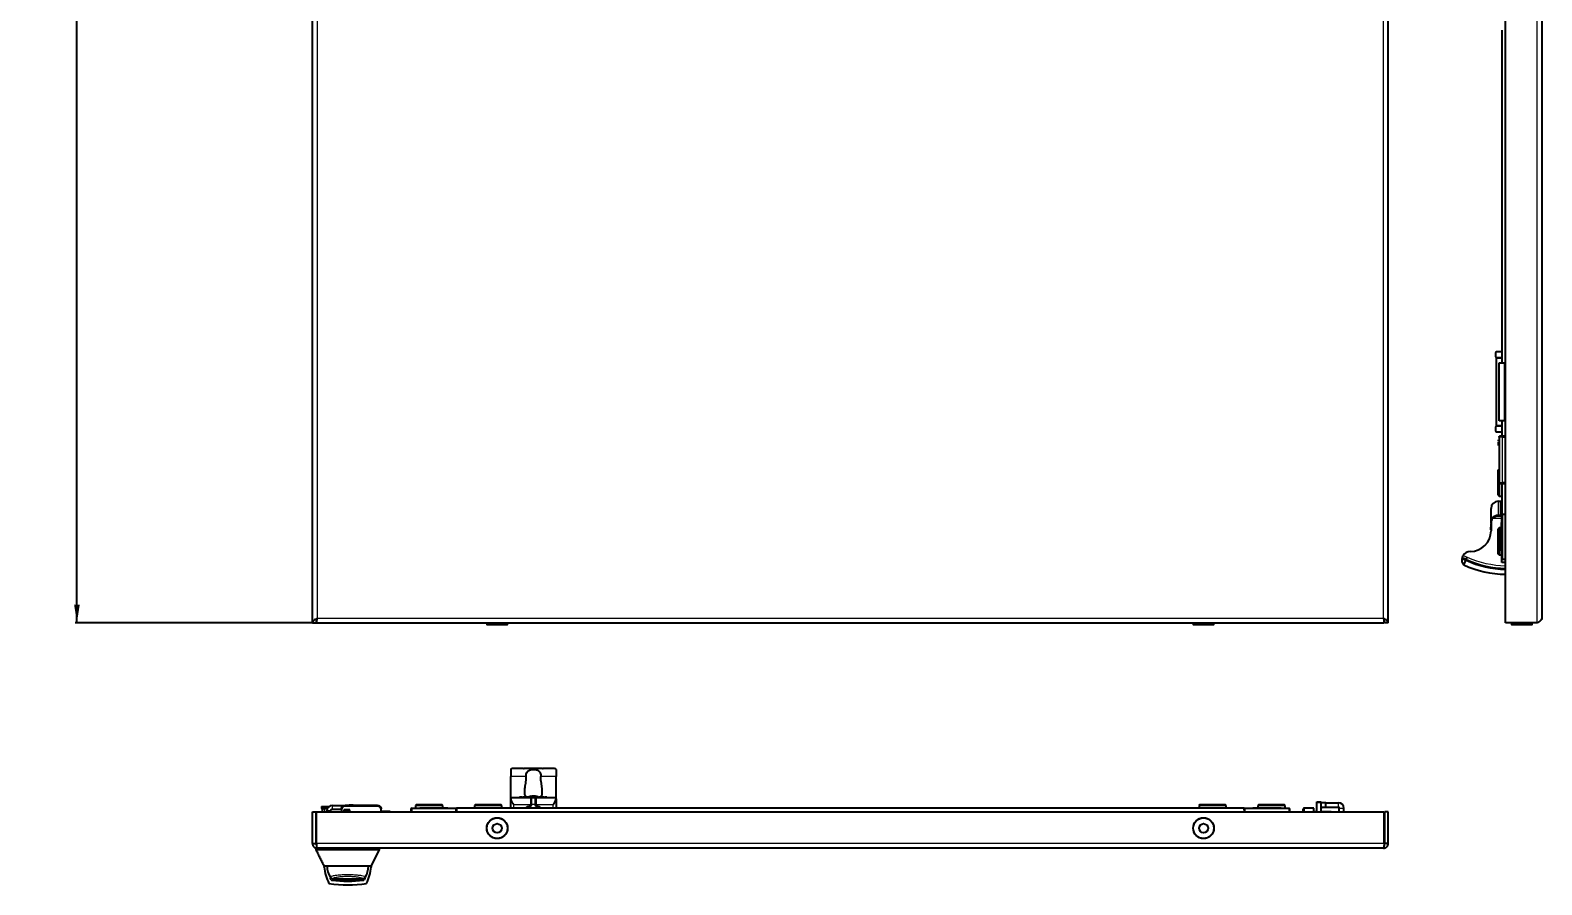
# Model space of a CAD drawing. Header units: millimetres. Extents: x -317 to 1498, y -422 to 1043.
# Drawn here: x -317 to 517, y -422 to 50 of the extents above; entities that cross this region are included whole.
import ezdxf

# ---------------------------------------------------------------- set-up
doc = ezdxf.new("R2010")
doc.units = ezdxf.units.MM
doc.layers.add('FORMAT', color=7, linetype='Continuous')
doc.styles.add('SLDTEXTSTYLE0', font='TXT', dxfattribs={"width": 0.75})
doc.dimstyles.new('SLDDIMSTYLE0', dxfattribs={"dimtxt": 20, "dimasz": 10, "dimexe": 0, "dimexo": 0.0625, "dimgap": 5, "dimtad": 2, "dimdec": 1, "dimrnd": 1e-09, "dimzin": 12, "dimdsep": 46, "dimtxsty": 'SLDTEXTSTYLE0', "dimsah": 1, "dimcen": 0.09, "dimadec": 0, "dimazin": 3, "dimtfac": 1, "dimtofl": 0, "dimtmove": 0, "dimatfit": 3, "dimfxl": 0, "dimfrac": 2, "dimtolj": 1, "dimtzin": 12, "dimarcsym": 0})

# ---------------------------------------------------------------- blocks, each defined once
blk = doc.blocks.new('_D_1')
at = {"layer": 'FORMAT'}
for p, q in [((-161.46, 877.78), (-292.46, 877.78)), ((-291.46, -277.22), (-291.46, 877.78)), ((-161.46, -277.22), (-292.46, -277.22))]:
    blk.add_line(p, q, dxfattribs=at)
for points in [[(-291.46, 877.78), (-293, 867.78), (-289.92, 867.78)], [(-291.46, -277.22), (-289.92, -267.22), (-293, -267.22)]]:
    blk.add_solid(points, dxfattribs=at)
at = {"layer": 'FORMAT', "insert": (-317.24, 284.07), "char_height": 20, "attachment_point": 1, "rotation": 90, "style": 'SLDTEXTSTYLE0'}
blk.add_mtext('1155', dxfattribs=at)

msp = doc.modelspace()

# ---------------------------------------------------------------- linework, layer by layer
at = {"color": 7, "linetype": 'Continuous', "lineweight": 25}
for p, q in [((-161.45, -277.22), (-161.45, 877.78)), ((432.55, -277.22), (432.55, 877.78)), ((497.27, -277.22), (497.27, 877.78)), ((517.27, 222.78), (517.27, -274.62)), ((495.27, 49.78), (495.27, -133.72)), ((491.72, -128.22), (491.72, -130.22)), ((495.27, -127.72), (492.22, -127.72)), ((492.22, -130.72), (495.27, -130.72)), ((492.22, -130.72), (492.22, -131.02)), ((492.22, -168.42), (492.22, -131.02)), ((492.22, -131.02), (495.22, -131.02)), ((494.72, -130.72), (494.72, -131.02)), ((495.22, -131.02), (495.27, -131.02)), ((493.77, -133.72), (496.77, -133.72)), ((493.77, -165.72), (493.77, -133.72)), ((497.27, -133.72), (496.77, -133.72)), ((496.77, -165.72), (493.77, -165.72)), ((495.27, -165.72), (495.27, -174.22)), ((496.77, -165.72), (497.27, -165.72)), ((491.72, -169.22), (491.72, -171.22)), ((495.22, -168.42), (492.22, -168.42)), ((492.22, -168.42), (492.22, -168.72)), ((495.27, -168.72), (492.22, -168.72)), ((492.22, -171.72), (495.27, -171.72)), ((493.67, -174.72), (493.67, -199.72)), ((494.72, -168.42), (494.72, -168.72)), ((495.27, -168.42), (495.22, -168.42)), ((497.27, -174.22), (495.67, -174.22)), ((493.67, -192.32), (493.27, -192.72)), ((493.27, -199.72), (493.27, -192.72)), ((493.27, -206.72), (493.27, -199.72)), ((493.77, -199.72), (493.77, -207.22)), ((495.27, -200.22), (495.27, -217.22)), ((495.67, -200.22), (497.27, -200.22)), ((493.27, -206.72), (493.77, -207.22)), ((493.77, -207.22), (495.27, -207.22)), ((489.27, -220.01), (489.27, -214.07)), ((489.27, -220.01), (489.27, -214.07)), ((493.27, -210.07), (493.27, -210.07)), ((493.27, -210.07), (493.3, -210.07)), ((493.3, -210.07), (494.26, -210.07)), ((494.26, -210.07), (495.27, -210.07)), ((489.16, -224.22), (489.17, -224.22)), ((489.17, -222.4), (489.27, -222.4)), ((489.17, -222.53), (489.27, -222.53)), ((489.17, -222.53), (489.17, -224.09)), ((489.17, -224.09), (489.27, -224.09)), ((489.17, -224.22), (489.27, -224.22)), ((489.17, -224.29), (489.27, -224.29)), ((489.17, -224.42), (489.27, -224.42)), ((489.17, -225.42), (489.17, -224.42)), ((489.27, -222.07), (489.27, -220.01)), ((489.27, -222.07), (489.27, -226.32)), ((493.27, -218.07), (495.27, -218.07)), ((493.77, -224.72), (493.27, -225.22)), ((493.27, -232.22), (493.27, -225.22)), ((495.07, -224.72), (493.77, -224.72)), ((493.77, -224.72), (493.77, -232.22)), ((495.07, -221.87), (495.27, -221.87)), ((495.07, -224.82), (495.07, -221.87)), ((495.07, -224.82), (495.27, -224.82)), ((495.07, -226.82), (495.07, -224.82)), ((495.27, -217.22), (495.57, -217.22)), ((495.27, -241.92), (495.27, -217.52)), ((495.57, -217.22), (496.22, -217.22)), ((496.22, -217.22), (497.27, -217.22)), ((489.17, -225.92), (489.17, -225.42)), ((489.17, -225.42), (489.27, -225.42)), ((489.17, -225.92), (489.27, -225.92)), ((493.27, -239.22), (493.27, -232.22)), ((493.77, -232.22), (493.77, -239.72)), ((495.05, -228.26), (495.27, -228.26)), ((495.07, -231.42), (495.05, -231.42)), ((495.07, -226.82), (495.27, -226.82)), ((495.07, -228.17), (495.07, -226.82)), ((495.07, -228.17), (495.27, -228.17)), ((495.07, -229.83), (495.07, -228.43)), ((495.07, -229.83), (495.27, -229.83)), ((495.07, -230.88), (495.07, -229.83)), ((495.07, -230.88), (495.27, -230.88)), ((495.07, -232.75), (495.07, -230.88)), ((495.07, -232.75), (495.27, -232.75)), ((495.07, -233.55), (495.07, -232.75)), ((495.07, -233.55), (495.27, -233.55)), ((475.54, -242.25), (473.38, -241.36)), ((493.27, -239.22), (493.77, -239.72)), ((493.77, -239.72), (495.27, -239.72)), ((495.07, -237.36), (495.27, -237.36)), ((495.27, -243.87), (495.27, -241.92)), ((497.27, -243.87), (495.27, -243.87)), ((497.27, -242.22), (495.57, -242.22)), ((-159.15, -277.22), (-159.15, -275.22)), ((430.25, -275.22), (430.25, -277.22)), ((-161.45, -277.22), (-159.45, -277.22)), ((-159.15, -277.22), (430.25, -277.22)), ((-65.2, -277.22), (-65.2, -277.97)), ((-56.45, -278.22), (-64.95, -278.22)), ((-53.95, -278.22), (-56.45, -278.22)), ((-53.7, -277.97), (-53.7, -277.22)), ((324.8, -277.22), (324.8, -277.97)), ((336.05, -278.22), (325.05, -278.22)), ((336.3, -277.97), (336.3, -277.22)), ((432.55, -277.22), (430.55, -277.22)), ((514.67, -277.22), (497.27, -277.22)), ((500.52, -277.22), (500.52, -277.97)), ((511.77, -278.22), (500.77, -278.22)), ((512.02, -277.97), (512.02, -277.22)), ((-51.95, -358.12), (-51.95, -361.96)), ((-44.94, -357.56), (-50.45, -357.56)), ((-44.05, -357.51), (-44.57, -357.52)), ((-34.86, -357.46), (-44.05, -357.46)), ((-34.34, -357.52), (-34.86, -357.51)), ((-28.45, -357.56), (-33.97, -357.56)), ((-26.95, -358.12), (-26.95, -361.96)), ((-51.95, -373.46), (-51.95, -361.96)), ((-26.95, -373.46), (-26.95, -361.96)), ((-51.95, -374.34), (-51.95, -373.46)), ((-51.95, -373.46), (-38.45, -373.46)), ((-51.95, -379.46), (-51.95, -374.34)), ((-47.08, -373.36), (-47.08, -373.46)), ((-46.93, -373.36), (-46.93, -373.46)), ((-46.81, -373.36), (-46.81, -373.46)), ((-46.01, -373.36), (-46.81, -373.36)), ((-46.01, -373.36), (-46.01, -373.46)), ((-45.85, -373.36), (-45.85, -373.46)), ((-45.74, -373.36), (-45.74, -373.46)), ((-45.4, -373.36), (-45.4, -373.46)), ((-45.21, -373.36), (-45.21, -373.46)), ((-44.68, -373.36), (-44.68, -373.46)), ((-44.3, -369.24), (-44.3, -371.83)), ((-44.2, -373.36), (-44.2, -373.46)), ((-44.03, -373.36), (-44.03, -373.46)), ((-43.58, -373.36), (-43.58, -373.46)), ((-43.43, -373.36), (-43.43, -373.46)), ((-43.31, -373.36), (-43.31, -373.46)), ((-43, -373.36), (-43, -373.46)), ((-41.72, -373.36), (-42.84, -373.36)), ((-41.72, -373.36), (-41.72, -373.46)), ((-41.59, -373.36), (-41.59, -373.46)), ((-41.4, -373.36), (-41.4, -373.46)), ((-41.39, -373.36), (-41.39, -373.46)), ((-40.79, -373.36), (-41.39, -373.36)), ((-40.79, -373.36), (-40.79, -373.46)), ((-40.53, -373.14), (-40.55, -372.9)), ((-40.48, -373.14), (-40.51, -372.83)), ((-40.5, -372.99), (-40.49, -372.9)), ((-39.9, -373.36), (-40.47, -373.36)), ((-40.45, -373.46), (-38.45, -373.46)), ((-40.45, -377.46), (-40.45, -373.46)), ((-39.9, -373.36), (-39.9, -373.46)), ((-39.89, -373.36), (-39.89, -373.46)), ((-39.88, -373.36), (-39.7, -373.36)), ((-39.7, -373.36), (-39.7, -373.46)), ((-39.7, -373.36), (-39.7, -373.36)), ((-39.69, -373.36), (-39.69, -373.46)), ((-39.68, -372.87), (-39.68, -372.83)), ((-39.53, -373.36), (-39.53, -373.46)), ((-38.74, -373.36), (-39.53, -373.36)), ((-38.74, -373.36), (-38.74, -373.46)), ((-38.59, -373.36), (-38.59, -373.46)), ((-38.47, -373.36), (-38.47, -373.46)), ((-38.47, -373.39), (-38.18, -373.39)), ((-38.45, -373.46), (-38.45, -377.46)), ((-38.4, -372.91), (-38.4, -372.83)), ((-38.04, -373.02), (-38.03, -372.9)), ((-38.04, -373.36), (-38.04, -373.46)), ((-37.95, -373.46), (-26.95, -373.46)), ((-37.92, -373.36), (-37.92, -373.46)), ((-37.55, -373.36), (-37.55, -373.46)), ((-37.3, -373.36), (-37.3, -373.46)), ((-37.18, -373.36), (-37.18, -373.46)), ((-37.03, -373.36), (-37.03, -373.46)), ((-36.91, -373.36), (-36.91, -373.46)), ((-36.48, -373.36), (-36.48, -373.46)), ((-36.45, -373.36), (-36.48, -373.36)), ((-36.45, -373.36), (-36.45, -373.46)), ((-36.42, -373.36), (-36.42, -373.46)), ((-36.25, -373.36), (-36.25, -373.46)), ((-35.9, -373.36), (-35.9, -373.46)), ((-35.41, -373.36), (-35.41, -373.46)), ((-35.21, -373.36), (-35.21, -373.46)), ((-34.87, -373.36), (-34.87, -373.46)), ((-34.72, -373.36), (-34.72, -373.46)), ((-33.65, -373.36), (-34.72, -373.36)), ((-34.6, -371.83), (-34.6, -369.24)), ((-33.65, -373.36), (-33.65, -373.46)), ((-33.34, -373.36), (-33.34, -373.46)), ((-33.18, -373.36), (-33.18, -373.46)), ((-32.8, -373.36), (-32.8, -373.46)), ((-32.05, -373.36), (-32.8, -373.36)), ((-32.05, -373.36), (-32.05, -373.46)), ((-26.95, -374.34), (-26.95, -373.46)), ((-26.95, -374.34), (-26.95, -379.46)), ((-161.45, -398.86), (-161.45, -381.46)), ((-161.45, -381.46), (-159.45, -381.46)), ((-159.45, -398.86), (-159.45, -381.46)), ((-159.15, -381.46), (430.25, -381.46)), ((-159.15, -398.86), (-159.15, -381.46)), ((-156.45, -378.56), (-154.45, -378.56)), ((-156.45, -378.56), (-156.45, -379.46)), ((-154.45, -379.86), (-156.05, -379.86)), ((-155.86, -381.46), (-155.95, -379.86)), ((-154.45, -378.56), (-152.25, -378.56)), ((-153.25, -379.86), (-154.45, -379.86)), ((-153.45, -381.46), (-153.45, -380.96)), ((-151.45, -381.46), (-151.45, -380.96)), ((-150.45, -377.96), (-143.96, -377.96)), ((-150.45, -379.96), (-145.45, -379.96)), ((-145.45, -379.86), (-145.45, -381.36)), ((-144.05, -380.41), (-144.05, -381.36)), ((-140.85, -380.41), (-144.05, -380.41)), ((-144.05, -381.16), (-140.85, -381.16)), ((-125.45, -377.86), (-143.45, -377.86)), ((-140.85, -381.36), (-140.85, -380.41)), ((-123.45, -381.46), (-123.45, -379.86)), ((-119.05, -381.26), (-123.45, -381.26)), ((-106.95, -381.46), (-106.95, -379.76)), ((-106.65, -379.46), (-82.25, -379.46)), ((-103.95, -377.46), (-104.45, -377.96)), ((-104.45, -377.96), (-104.45, -379.46)), ((-89.45, -377.96), (-104.45, -377.96)), ((-103.95, -377.46), (-89.95, -377.46)), ((-102.1, -379.26), (-102.1, -379.46)), ((-98.29, -379.26), (-98.29, -379.46)), ((-98.29, -379.26), (-97.49, -379.26)), ((-97.49, -379.26), (-97.49, -379.46)), ((-97.49, -379.26), (-95.61, -379.26)), ((-96.15, -379.26), (-96.15, -379.23)), ((-95.61, -379.26), (-95.61, -379.46)), ((-95.61, -379.26), (-94.56, -379.26)), ((-94.56, -379.26), (-94.56, -379.46)), ((-94.56, -379.26), (-93.16, -379.26)), ((-93, -379.23), (-93, -379.46)), ((-92.91, -379.26), (-92.91, -379.46)), ((-92.91, -379.26), (-91.55, -379.26)), ((-91.55, -379.26), (-91.55, -379.46)), ((-91.55, -379.26), (-89.56, -379.26)), ((-89.45, -377.96), (-89.95, -377.46)), ((-89.56, -379.26), (-89.56, -379.46)), ((-89.56, -379.26), (-86.6, -379.26)), ((-89.45, -379.26), (-89.45, -377.96)), ((-86.6, -379.26), (-86.6, -379.46)), ((353.05, -379.46), (-81.95, -379.46)), ((-81.95, -379.46), (-81.95, -379.76)), ((-81.95, -379.76), (-81.95, -380.41)), ((-81.95, -380.41), (-81.95, -381.46)), ((-71.45, -377.46), (-71.95, -377.96)), ((-71.95, -377.96), (-71.95, -379.46)), ((-56.95, -377.96), (-71.95, -377.96)), ((-71.45, -377.46), (-57.45, -377.46)), ((-56.95, -377.96), (-57.45, -377.46)), ((-56.95, -379.46), (-56.95, -377.96)), ((-40.45, -377.46), (-40.45, -377.49)), ((-38.45, -377.49), (-38.45, -377.46)), ((328.55, -377.46), (328.05, -377.96)), ((328.05, -377.96), (328.05, -379.46)), ((343.05, -377.96), (328.05, -377.96)), ((328.55, -377.46), (342.55, -377.46)), ((343.05, -377.96), (342.55, -377.46)), ((343.05, -379.46), (343.05, -377.96)), ((353.05, -379.46), (353.05, -379.76)), ((353.05, -380.41), (353.05, -379.76)), ((353.05, -380.41), (353.05, -381.46)), ((353.35, -379.46), (377.75, -379.46)), ((357.69, -379.26), (357.69, -379.46)), ((357.69, -379.26), (358.05, -379.26)), ((358.05, -379.26), (358.05, -379.46)), ((358.05, -379.26), (358.29, -379.26)), ((358.29, -379.26), (358.29, -379.46)), ((358.29, -379.26), (358.4, -379.26)), ((358.4, -379.26), (358.4, -379.46)), ((359.43, -379.26), (359.43, -379.46)), ((359.43, -379.26), (360.11, -379.26)), ((360.11, -379.26), (360.11, -379.46)), ((360.11, -379.26), (360.44, -379.26)), ((360.44, -379.26), (360.44, -379.46)), ((361.05, -377.46), (360.55, -377.96)), ((360.55, -377.96), (360.55, -379.26)), ((375.55, -377.96), (360.55, -377.96)), ((361.05, -377.46), (375.05, -377.46)), ((363.76, -379.46), (363.76, -379.23)), ((363.89, -379.26), (364.67, -379.26)), ((364.67, -379.26), (364.67, -379.46)), ((364.67, -379.26), (365.47, -379.26)), ((365.47, -379.26), (365.47, -379.46)), ((365.47, -379.26), (365.96, -379.26)), ((365.96, -379.26), (365.96, -379.46)), ((365.96, -379.26), (367.35, -379.26)), ((366.98, -379.23), (366.98, -379.26)), ((367.35, -379.26), (367.35, -379.46)), ((367.35, -379.26), (368.39, -379.26)), ((368.39, -379.26), (368.39, -379.46)), ((369.44, -379.26), (369.44, -379.46)), ((369.44, -379.26), (371.41, -379.26)), ((371.41, -379.26), (371.41, -379.46)), ((371.41, -379.26), (373.4, -379.26)), ((373.4, -379.26), (373.4, -379.46)), ((375.55, -377.96), (375.05, -377.46)), ((375.55, -379.46), (375.55, -377.96)), ((378.05, -379.76), (378.05, -381.46)), ((385.5, -381.46), (385.5, -380.01)), ((391.5, -379.41), (386.1, -379.41)), ((391.5, -381.46), (391.5, -379.41)), ((393, -381.41), (391.75, -381.41)), ((393, -375.91), (395.5, -375.91)), ((393, -376.41), (393, -375.91)), ((393, -381.46), (393, -376.41)), ((395.5, -375.91), (395.5, -376.41)), ((395.5, -381.46), (395.5, -376.41)), ((396, -376.41), (395.5, -376.45)), ((400.94, -381.41), (395.5, -381.41)), ((398, -376.41), (396, -376.41)), ((396, -378.91), (398, -378.91)), ((398, -376.41), (405, -376.41)), ((398, -378.91), (398, -376.41)), ((398, -378.91), (405, -378.91)), ((400.99, -381.46), (400.94, -381.41)), ((400.94, -381.46), (400.94, -381.41)), ((405.5, -381.46), (405.5, -379.41)), ((408, -381.46), (408, -379.41)), ((430.25, -398.86), (430.25, -381.46)), ((432.55, -381.46), (430.55, -381.46)), ((430.55, -398.86), (430.55, -381.46)), ((432.55, -398.86), (432.55, -381.46)), ((-161.45, -398.86), (-159.45, -398.86)), ((432.55, -398.86), (430.55, -398.86)), ((-159.45, -402.46), (-159.45, -401.46)), ((-158.85, -401.46), (-159.45, -401.46)), ((429.95, -401.46), (-158.85, -401.46)), ((-129.95, -402.46), (-153.95, -402.46)), ((-128.95, -411.46), (-124.43, -402.4)), ((-124.45, -402.46), (-124.45, -401.46)), ((-152.55, -411.46), (-154.95, -411.46)), ((-154.92, -411.46), (-154.92, -411.67)), ((-131.36, -411.46), (-152.55, -411.46)), ((-128.95, -411.46), (-131.36, -411.46)), ((-128.99, -411.67), (-128.99, -411.46)), ((-147.79, -418.44), (-136.19, -418.44)), ((-147.79, -418.44), (-147.64, -418.44))]:
    msp.add_line(p, q, dxfattribs=at)
at = {"color": 8, "linetype": 'Continuous', "lineweight": 18}
for p, q in [((514.67, -277.22), (514.67, 877.78)), ((429.95, -274.62), (429.95, 875.18)), ((-158.85, 222.8), (-158.85, -274.62)), ((495.22, -131.02), (495.22, -130.72)), ((495.22, -133.72), (495.22, -131.02)), ((496.77, -165.72), (496.77, -133.72)), ((495.22, -168.42), (495.22, -165.72)), ((495.22, -168.72), (495.22, -168.42)), ((495.67, -174.72), (497.27, -174.72)), ((495.67, -199.72), (495.67, -174.72)), ((497.27, -199.72), (495.67, -199.72)), ((489.27, -214.07), (489.27, -214.07)), ((493.3, -217.57), (493.3, -210.07)), ((494.26, -210.07), (494.26, -217.57)), ((495.27, -219.57), (490.15, -219.57)), ((493.27, -218.07), (493.27, -217.57)), ((493.27, -217.57), (493.3, -217.57)), ((493.3, -218.07), (493.3, -217.57)), ((493.3, -217.57), (494.26, -217.57)), ((494.26, -217.57), (495.27, -217.57)), ((495.27, -217.52), (495.57, -217.52)), ((495.57, -217.22), (495.57, -217.52)), ((495.57, -217.52), (495.57, -241.92)), ((497.27, -217.52), (495.57, -217.52)), ((473.94, -239.96), (476.14, -240.87)), ((495.07, -236.12), (495.27, -236.12)), ((495.27, -241.92), (495.57, -241.92)), ((495.57, -241.92), (497.27, -241.92)), ((495.57, -241.92), (495.57, -242.22)), ((-158.85, -274.62), (429.95, -274.62)), ((-65.2, -277.97), (-56.31, -277.97)), ((-56.31, -277.97), (-53.7, -277.97)), ((324.8, -277.97), (336.3, -277.97)), ((500.52, -277.97), (512.02, -277.97)), ((-43.55, -361.96), (-51.95, -361.96)), ((-26.95, -361.96), (-35.36, -361.96)), ((-42.84, -373.36), (-42.84, -373.46)), ((-40.95, -377.46), (-40.95, -373.46)), ((-37.95, -373.46), (-37.95, -377.46)), ((-156.45, -379.46), (-154.45, -379.46)), ((-154.95, -379.86), (-154.86, -381.46)), ((-154.45, -378.56), (-154.45, -379.46)), ((-154.45, -379.46), (-153.05, -379.46)), ((-154.45, -379.86), (-154.45, -379.46)), ((-151.45, -380.96), (-153.45, -380.96)), ((-150.45, -379.96), (-150.45, -377.96)), ((-144.95, -381.46), (-144.95, -379.86)), ((-143.45, -378.36), (-125.45, -378.36)), ((-123.95, -379.86), (-123.95, -381.46)), ((-119.05, -381.46), (-119.05, -381.26)), ((-106.65, -379.76), (-106.95, -379.76)), ((-106.65, -379.46), (-106.65, -379.76)), ((-106.65, -379.76), (-106.65, -381.46)), ((-82.25, -379.76), (-106.65, -379.76)), ((-100.86, -379.26), (-100.86, -379.46)), ((-82.25, -379.46), (-82.25, -379.76)), ((-82.25, -381.46), (-82.25, -379.76)), ((-81.95, -379.76), (-82.25, -379.76)), ((-50.45, -377.46), (-40.95, -377.46)), ((-50.45, -377.46), (-50.45, -379.46)), ((-41.32, -377.97), (-41.18, -378.45)), ((-40.95, -377.46), (-40.45, -377.46)), ((-40.95, -377.49), (-40.95, -377.46)), ((-40.95, -377.49), (-40.45, -377.49)), ((-38.45, -377.46), (-40.45, -377.46)), ((-38.45, -377.46), (-37.95, -377.46)), ((-38.45, -377.49), (-37.95, -377.49)), ((-37.95, -377.46), (-37.95, -377.49)), ((-37.95, -377.46), (-28.45, -377.46)), ((-37.73, -378.45), (-37.59, -377.97)), ((-28.45, -379.46), (-28.45, -377.46)), ((353.35, -379.76), (353.05, -379.76)), ((353.35, -379.76), (353.35, -379.46)), ((377.75, -379.76), (353.35, -379.76)), ((353.35, -379.76), (353.35, -381.46)), ((362.18, -379.26), (362.18, -379.46)), ((377.75, -379.46), (377.75, -379.76)), ((377.75, -381.46), (377.75, -379.76)), ((378.05, -379.76), (377.75, -379.76)), ((386.1, -379.41), (386.1, -381.46)), ((391.75, -381.41), (391.75, -381.46)), ((395.5, -376.41), (393, -376.41)), ((405, -378.91), (405, -376.41)), ((405.5, -379.41), (408, -379.41)), ((430.25, -398.86), (-159.15, -398.86)), ((-153.95, -402.46), (-153.95, -401.46)), ((-129.95, -402.46), (-129.95, -401.46))]:
    msp.add_line(p, q, dxfattribs=at)
at = {"color": 7, "linetype": 'Continuous', "lineweight": 25, "flags": 128}
for points in [[(430.55, -387.96), (430.41, -387.71), (430.25, -387.44)], [(430.25, -396.48), (430.41, -396.21), (430.55, -395.96)], [(-151.07, -418.89), (-151.43, -418), (-151.53, -417.72)], [(-132.26, -417.4), (-132.48, -418), (-132.84, -418.89)]]:
    msp.add_lwpolyline(points, dxfattribs=at)
at = {"color": 8, "linetype": 'Continuous', "lineweight": 18, "flags": 128}
for points in [[(430.25, -388.03), (430.54, -388.62), (430.55, -388.64)], [(430.55, -395.27), (430.54, -395.29), (430.25, -395.88)]]:
    msp.add_lwpolyline(points, dxfattribs=at)
at = {"color": 7, "linetype": 'Continuous', "lineweight": 25}
for centre, radius in [((-59.45, -390.46), 5.75), ((-59.45, -390.46), 2.5), ((330.55, -390.46), 5.75), ((330.55, -390.46), 2.5)]:
    msp.add_circle(centre, radius, dxfattribs=at)
at = {"color": 8, "linetype": 'Continuous', "lineweight": 18}
for centre in [(-59.45, -390.46), (330.55, -390.46)]:
    msp.add_circle(centre, 5.5, dxfattribs=at)
at = {"color": 7, "linetype": 'Continuous', "lineweight": 25}
for centre, radius, start, end in [((492.22, -128.22), 0.5, 90, 180), ((492.22, -130.22), 0.5, 180, 270), ((492.22, -169.22), 0.5, 90, 180), ((492.22, -171.22), 0.5, 180, 270), ((493.27, -214.07), 4, 90, 180), ((493.27, -214.07), 4, 90, 180), ((493.27, -222.07), 4, 141.31781, 180), ((495.57, -217.52), 0.3, 90, 180), ((477.77, -226.32), 11.5, 270, 0), ((477.77, -242.32), 4.5, 90, 148.43185), ((495.57, -241.92), 0.3, 180, 270), ((498.27, -192.17), 58.2, 245.70354, 269.01549), ((498.27, -192.17), 55, 245.58594, 268.9582), ((-64.95, -277.97), 0.25, 180, 270), ((-53.95, -277.97), 0.25, 270, 0), ((325.05, -277.97), 0.25, 180, 270), ((336.05, -277.97), 0.25, 270, 0), ((500.77, -277.97), 0.25, 180, 270), ((511.77, -277.97), 0.25, 270, 0), ((-39.45, -380.76), 8, 98.41771, 108.44436), ((-39.43, -377.1), 4.34, 104.99458, 114.66368), ((-40.77, -378.67), 5.54, 85.14071, 94.85929), ((-40.42, -372.93), 0.133, 135.20997, 169.83797), ((-39.4, -380.86), 8.03, 91.99978, 97.83609), ((-39.05, -374.51), 1.85, 119.67191, 132.73716), ((-38.98, -379.33), 6.5, 92.24647, 98.7173), ((-39.93, -379.28), 6.45, 85.77538, 87.76397), ((-39.51, -380.86), 8.03, 82.16391, 88.00022), ((-39.6, -377.17), 4.43, 65.15746, 74.45727), ((-38.52, -374.46), 1.64, 72.5824, 85.536), ((-39.45, -380.76), 8, 70.1778, 81.58229), ((-39.44, -379.79), 7.03, 70.80686, 78.43412), ((-37.44, -375.49), 2.36, 82.549, 97.451), ((-156.05, -379.46), 0.4, 180, 270), ((-150.45, -380.96), 3, 90, 180), ((-150.45, -380.96), 1, 90, 180), ((-119.05, -381.86), 0.6, 41.81031, 90), ((-106.65, -379.76), 0.3, 90, 180), ((-82.25, -379.76), 0.3, 0, 90), ((-39.45, -384.46), 6.25, 106.01339, 126.8699), ((-41.45, -377.49), 1, 286.01339, 0), ((-37.45, -377.49), 1, 180, 253.98661), ((-39.45, -384.46), 6.25, 53.1301, 73.98661), ((353.35, -379.76), 0.3, 90, 180), ((377.75, -379.76), 0.3, 0, 90), ((386.1, -380.01), 0.6, 90, 180), ((391.75, -381.16), 0.25, 180, 270), ((396, -379.41), 0.5, 90, 180), ((405, -379.41), 3, 0, 90), ((405, -379.41), 0.5, 360, 90), ((423.05, -391.96), 7.5, 343.7398, 16.2602), ((-162.89, -411.67), 7.98, 358.26695, 359.99994), ((-128.07, -409.1), 27, 185.96099, 206.16954), ((-141.95, -411.46), 11.4, 180, 210.87421), ((-141.95, -411.46), 11.4, 329.05608, 0), ((-155.84, -409.1), 27, 333.83046, 354.03918), ((-121.02, -411.67), 7.98, 180, 181.7325), ((-141.95, -339.67), 82, 262.75342, 277.24658), ((-150.61, -418.69), 0.5, 203.04365, 263.74905), ((-141.95, -339.67), 80, 263.74905, 276.25095), ((-133.3, -418.69), 0.5, 276.25095, 336.95635)]:
    msp.add_arc(centre, radius, start, end, dxfattribs=at)
at = {"color": 8, "linetype": 'Continuous', "lineweight": 18}
for centre, radius, start, end in [((493.27, -222.07), 4.5, 90, 152.71955), ((493.77, -217.58), 0.491, 271.15589, 1.11103), ((498.27, -192.17), 53.5, 245.55903, 268.92899), ((498.27, -192.17), 55.65, 245.60841, 268.97035), ((-39.45, -384.46), 6.75, 106.01339, 132.20545), ((-41.45, -377.49), 0.5, 286.01339, 0), ((-37.45, -377.49), 0.5, 180, 253.98661), ((-39.45, -384.46), 6.75, 47.79455, 73.98661)]:
    msp.add_arc(centre, radius, start, end, dxfattribs=at)
at = {"color": 7, "linetype": 'Continuous', "lineweight": 25}
for points in [[(493.67, -174.72), (493.68, -174.65), (493.69, -174.52), (493.81, -174.36), (493.98, -174.24), (494.11, -174.23), (494.17, -174.22)], [(495.67, -174.22), (495.48, -174.22), (495.08, -174.22), (494.59, -174.22), (494.24, -174.22), (494.19, -174.22), (494.17, -174.22)], [(494.17, -200.22), (494.11, -200.21), (493.98, -200.2), (493.81, -200.08), (493.69, -199.91), (493.68, -199.78), (493.67, -199.72)], [(494.17, -200.22), (494.19, -200.22), (494.24, -200.22), (494.59, -200.22), (495.08, -200.22), (495.48, -200.22), (495.67, -200.22)], [(-145.45, -379.86), (-145.42, -379.6), (-145.36, -379.07), (-144.9, -378.41), (-144.24, -377.95), (-143.72, -377.89), (-143.45, -377.86)], [(-125.45, -377.86), (-125.19, -377.89), (-124.67, -377.95), (-124.01, -378.41), (-123.54, -379.07), (-123.48, -379.6), (-123.45, -379.86)]]:
    msp.add_open_spline(points, degree=3, dxfattribs=at)
at = {"color": 8, "linetype": 'Continuous', "lineweight": 18}
for points in [[(495.67, -174.72), (495.41, -174.72), (494.89, -174.72), (494.23, -174.72), (493.76, -174.72), (493.7, -174.72), (493.67, -174.72)], [(495.67, -174.22), (495.67, -174.23), (495.67, -174.24), (495.67, -174.36), (495.67, -174.52), (495.67, -174.65), (495.67, -174.72)], [(493.67, -199.72), (493.7, -199.72), (493.76, -199.72), (494.23, -199.72), (494.89, -199.72), (495.41, -199.72), (495.67, -199.72)], [(495.67, -199.72), (495.67, -199.78), (495.67, -199.91), (495.67, -200.08), (495.67, -200.2), (495.67, -200.21), (495.67, -200.22)], [(-144.95, -379.86), (-145.02, -379.86), (-145.15, -379.86), (-145.32, -379.86), (-145.43, -379.86), (-145.45, -379.86), (-145.45, -379.86)], [(-144.95, -379.86), (-144.93, -379.66), (-144.89, -379.27), (-144.54, -378.77), (-144.04, -378.43), (-143.65, -378.38), (-143.45, -378.36)], [(-143.45, -377.86), (-143.45, -377.87), (-143.45, -377.88), (-143.45, -378), (-143.45, -378.16), (-143.45, -378.29), (-143.45, -378.36)], [(-125.45, -378.36), (-125.45, -378.29), (-125.45, -378.16), (-125.45, -378), (-125.45, -377.88), (-125.45, -377.87), (-125.45, -377.86)], [(-125.45, -378.36), (-125.26, -378.38), (-124.86, -378.43), (-124.37, -378.77), (-124.02, -379.27), (-123.98, -379.66), (-123.95, -379.86)], [(-123.95, -379.86), (-123.89, -379.86), (-123.76, -379.86), (-123.59, -379.86), (-123.48, -379.86), (-123.46, -379.86), (-123.45, -379.86)]]:
    msp.add_open_spline(points, degree=3, dxfattribs=at)
at = {"color": 7, "linetype": 'Continuous', "lineweight": 25}
for points, knots in [([(493.37, -176.71), (493.37, -176.66), (493.37, -176.58), (493.37, -176.49), (493.37, -176.4), (493.37, -176.27), (493.37, -176.24), (493.37, -176.22)], [0, 0, 0, 0, 0.124693, 0.187182, 0.249773, 0.500039, 1, 1, 1, 1]), ([(493.37, -176.92), (493.37, -176.92), (493.37, -176.92), (493.37, -176.91), (493.37, -176.9), (493.37, -176.87), (493.37, -176.83), (493.37, -176.79), (493.37, -176.75), (493.37, -176.73), (493.37, -176.71)], [0, 0, 0, 0, 0.128825, 0.180169, 0.243397, 0.36986, 0.499864, 0.749649, 0.843476, 1, 1, 1, 1]), ([(493.37, -178.43), (493.37, -178.35), (493.37, -178.2), (493.37, -177.98), (493.37, -177.8), (493.37, -177.63), (493.37, -177.53), (493.37, -177.52), (493.37, -177.51)], [0, 0, 0, 0, 0.125049, 0.249886, 0.370856, 0.49982, 0.749609, 1, 1, 1, 1]), ([(493.37, -179.28), (493.37, -179.27), (493.37, -179.26), (493.37, -179.17), (493.37, -179.08), (493.37, -178.95), (493.37, -178.74), (493.37, -178.55), (493.37, -178.43)], [0, 0, 0, 0, 0.25007, 0.379181, 0.500499, 0.62417, 0.750842, 1, 1, 1, 1]), ([(493.37, -195.16), (493.37, -195.17), (493.37, -195.18), (493.37, -195.26), (493.37, -195.36), (493.37, -195.49), (493.37, -195.7), (493.37, -195.88), (493.37, -196)], [0, 0, 0, 0, 0.25007, 0.379559, 0.500499, 0.624556, 0.750843, 1, 1, 1, 1]), ([(493.37, -196), (493.37, -196.04), (493.37, -196.12), (493.37, -196.27), (493.37, -196.46), (493.37, -196.64), (493.37, -196.8), (493.37, -196.91), (493.37, -196.92), (493.37, -196.92)], [0, 0, 0, 0, 0.062637, 0.125278, 0.250072, 0.374841, 0.499994, 0.749696, 1, 1, 1, 1]), ([(493.37, -197.51), (493.37, -197.51), (493.37, -197.52), (493.37, -197.53), (493.37, -197.54), (493.37, -197.56), (493.37, -197.62), (493.37, -197.68), (493.37, -197.72)], [0, 0, 0, 0, 0.13107, 0.182437, 0.243796, 0.371388, 0.500442, 1, 1, 1, 1]), ([(493.37, -197.72), (493.37, -197.75), (493.37, -197.8), (493.37, -197.88), (493.37, -197.95), (493.37, -198.04), (493.37, -198.17), (493.37, -198.2), (493.37, -198.22)], [0, 0, 0, 0, 0.062686, 0.125173, 0.187628, 0.250185, 0.500314, 1, 1, 1, 1]), ([(489.17, -222.4), (489.17, -222.4), (489.17, -222.4), (489.17, -222.43), (489.17, -222.48), (489.17, -222.51), (489.17, -222.53)], [0, 0, 0, 0, 0.280836, 0.55925, 0.779182, 1, 1, 1, 1]), ([(489.17, -224.09), (489.17, -224.1), (489.17, -224.14), (489.17, -224.19), (489.17, -224.22), (489.17, -224.22), (489.17, -224.22)], [0, 0, 0, 0, 0.280953, 0.559391, 0.779073, 1, 1, 1, 1]), ([(489.17, -224.15), (489.17, -224.18), (489.17, -224.22), (489.17, -224.28), (489.17, -224.29), (489.17, -224.29)], [0, 0, 0, 0, 0.280801, 0.559621, 1, 1, 1, 1]), ([(489.27, -222), (489.27, -222), (489.27, -222), (489.27, -221.99), (489.27, -221.97), (489.27, -221.89), (489.27, -221.56), (489.27, -220.93), (489.27, -220.33), (489.27, -220.01)], [0, 0, 0, 0, 0.00167, 0.003889, 0.009531, 0.034361, 0.132751, 0.526214, 1, 1, 1, 1]), ([(490.15, -219.57), (490.32, -219.38), (490.75, -218.91), (491.69, -218.33), (492.58, -218.09), (493.16, -218.07), (493.27, -218.07), (493.27, -218.07)], [0, 0, 0, 0, 0.19414, 0.485275, 0.898779, 0.996769, 1, 1, 1, 1]), ([(474.32, -245.2), (474.29, -245.18), (474.21, -245.08), (473.75, -244.44), (473.23, -243.25), (473.3, -242.08), (473.33, -241.59)], [0, 0, 0, 0, 0.101651, 0.345128, 0.729048, 1, 1, 1, 1]), ([(473.38, -241.36), (473.37, -241.41), (473.35, -241.48), (473.33, -241.57), (473.33, -241.59)], [0, 0, 0, 0, 0.789403, 1, 1, 1, 1]), ([(475.29, -242.85), (475.29, -242.85), (475.29, -242.84), (475.29, -242.83), (475.27, -242.8), (475.16, -242.7), (474.66, -242.38), (474.02, -242), (473.48, -241.68), (473.33, -241.59)], [0, 0, 0, 0, 0.003748, 0.008698, 0.018275, 0.054741, 0.199177, 0.774578, 1, 1, 1, 1]), ([(473.38, -241.36), (473.38, -241.34), (473.39, -241.31), (473.45, -241.06), (473.57, -240.7), (473.74, -240.31), (473.88, -240.06), (473.94, -239.96)], [0, 0, 0, 0, 0.2129, 0.425707, 0.640613, 0.853382, 1, 1, 1, 1]), ([(475.54, -242.25), (475.55, -242.24), (475.56, -242.2), (475.66, -241.97), (475.81, -241.62), (475.98, -241.24), (476.09, -240.99), (476.13, -240.89), (476.14, -240.87)], [0, 0, 0, 0, 0.214635, 0.429269, 0.643917, 0.858595, 0.982146, 1, 1, 1, 1]), ([(495.07, -236.12), (495.07, -235.75), (495.07, -235.05), (495.07, -234.2), (495.07, -233.75), (495.07, -233.72)], [0, 0, 0, 0, 0.5224374, 0.9756494, 1, 1, 1, 1]), ([(495.07, -237.36), (495.07, -237.18), (495.07, -236.84), (495.07, -236.35), (495.07, -236.12)], [0, 0, 0, 0, 0.5368, 1, 1, 1, 1]), ([(474.32, -245.2), (474.33, -245.16), (474.37, -245.06), (474.61, -244.5), (474.94, -243.7), (475.2, -243.08), (475.29, -242.85)], [0, 0, 0, 0, 0.237351, 0.529954, 0.830331, 1, 1, 1, 1]), ([(-158.85, -274.62), (-159.2, -274.83), (-159.54, -275.05), (-160.16, -275.48), (-160.45, -275.7), (-160.93, -276.13), (-161.13, -276.35), (-161.39, -276.78), (-161.45, -277), (-161.45, -277.22)], [0, 0, 0, 0, 0.25, 0.25, 0.5, 0.5, 0.75, 0.75, 1, 1, 1, 1]), ([(-158.85, -274.62), (-159.01, -275.05), (-159.17, -275.48), (-159.39, -276.35), (-159.45, -276.78), (-159.45, -277.22)], [0, 0, 0, 0, 0.5, 0.5, 1, 1, 1, 1]), ([(-159.15, -275.22), (-159.1, -275.22), (-159.05, -275.15), (-158.95, -274.93), (-158.9, -274.78), (-158.85, -274.62)], [0, 0, 0, 0, 0.5, 0.5, 1, 1, 1, 1]), ([(-159.15, -277.22), (-159.13, -277.22), (-159.1, -277.15), (-159.05, -276.89), (-159.03, -276.7), (-158.98, -276.22), (-158.95, -275.93), (-158.9, -275.3), (-158.88, -274.96), (-158.85, -274.62)], [0, 0, 0, 0, 0.25, 0.25, 0.5, 0.5, 0.75, 0.75, 1, 1, 1, 1]), ([(429.95, -274.62), (429.97, -274.96), (430, -275.3), (430.05, -275.93), (430.07, -276.22), (430.12, -276.7), (430.15, -276.89), (430.2, -277.15), (430.22, -277.22), (430.25, -277.22)], [0, 0, 0, 0, 0.25, 0.25, 0.5, 0.5, 0.75, 0.75, 1, 1, 1, 1]), ([(430.55, -277.22), (430.55, -276.78), (430.48, -276.35), (430.26, -275.48), (430.1, -275.05), (429.95, -274.62)], [0, 0, 0, 0, 0.5, 0.5, 1, 1, 1, 1]), ([(432.55, -277.22), (432.55, -277), (432.48, -276.78), (432.22, -276.35), (432.02, -276.13), (431.54, -275.7), (431.25, -275.48), (430.63, -275.05), (430.29, -274.83), (429.95, -274.62)], [0, 0, 0, 0, 0.25, 0.25, 0.5, 0.5, 0.75, 0.75, 1, 1, 1, 1]), ([(429.95, -274.62), (430, -274.78), (430.05, -274.93), (430.15, -275.15), (430.2, -275.22), (430.25, -275.22)], [0, 0, 0, 0, 0.5, 0.5, 1, 1, 1, 1]), ([(517.27, -274.62), (517.27, -274.83), (517.2, -275.05), (516.94, -275.48), (516.75, -275.7), (516.27, -276.13), (515.98, -276.35), (515.35, -276.78), (515.01, -277), (514.67, -277.22)], [0, 0, 0, 0, 0.25, 0.25, 0.5, 0.5, 0.75, 0.75, 1, 1, 1, 1]), ([(-50.45, -357.56), (-50.62, -357.57), (-50.96, -357.57), (-51.4, -357.64), (-51.74, -357.75), (-51.93, -357.92), (-51.95, -358.07), (-51.95, -358.12)], [0, 0, 0, 0, 0.2129, 0.425707, 0.640613, 0.853382, 1, 1, 1, 1]), ([(-44.94, -357.56), (-44.83, -357.55), (-44.7, -357.54), (-44.59, -357.52), (-44.57, -357.52)], [0, 0, 0, 0, 0.789403, 1, 1, 1, 1]), ([(-43.55, -361.96), (-43.53, -361.55), (-43.49, -360.72), (-43.12, -359.62), (-42.47, -358.82), (-41.55, -358.33), (-40.4, -358.08), (-39.07, -358.04), (-37.72, -358.2), (-36.6, -358.68), (-35.87, -359.48), (-35.48, -360.51), (-35.37, -361.37), (-35.36, -361.86), (-35.36, -361.96)], [0, 0, 0, 0, 0.088505, 0.177138, 0.262858, 0.344694, 0.430485, 0.525193, 0.625645, 0.723911, 0.812494, 0.894483, 0.978997, 1, 1, 1, 1]), ([(-34.34, -357.52), (-34.32, -357.52), (-34.21, -357.54), (-34.08, -357.55), (-33.97, -357.56)], [0, 0, 0, 0, 0.161974, 1, 1, 1, 1]), ([(-26.95, -358.12), (-26.97, -358.04), (-27, -357.88), (-27.24, -357.72), (-27.6, -357.62), (-28.02, -357.57), (-28.32, -357.57), (-28.45, -357.56)], [0, 0, 0, 0, 0.205683, 0.411346, 0.618649, 0.832339, 1, 1, 1, 1]), ([(-43.55, -361.96), (-43.6, -362.96), (-43.71, -365.1), (-44.23, -367.54), (-44.29, -368.85), (-44.3, -369.24)], [0, 0, 0, 0, 0.378823, 0.812228, 1, 1, 1, 1]), ([(-34.6, -369.24), (-34.69, -368.33), (-34.86, -366.48), (-35.33, -363.88), (-35.35, -362.35), (-35.36, -361.96)], [0, 0, 0, 0, 0.417668, 0.852903, 1, 1, 1, 1]), ([(-51.95, -374.34), (-51.93, -374.51), (-51.87, -374.93), (-51.41, -375.88), (-50.88, -376.77), (-50.53, -377.34), (-50.46, -377.46), (-50.45, -377.46)], [0, 0, 0, 0, 0.19414, 0.485275, 0.898779, 0.996769, 1, 1, 1, 1]), ([(-46.93, -373.36), (-46.95, -373.36), (-47, -373.36), (-47.05, -373.36), (-47.07, -373.36), (-47.08, -373.36), (-47.08, -373.36)], [0, 0, 0, 0, 0.280836, 0.55925, 0.779182, 1, 1, 1, 1]), ([(-46.81, -373.36), (-46.81, -373.36), (-46.82, -373.36), (-46.84, -373.36), (-46.89, -373.36), (-46.92, -373.36), (-46.93, -373.36)], [0, 0, 0, 0, 0.280888, 0.559482, 0.77927, 1, 1, 1, 1]), ([(-45.85, -373.36), (-45.87, -373.36), (-45.9, -373.36), (-45.96, -373.36), (-45.99, -373.36), (-46.01, -373.36)], [0, 0, 0, 0, 0.280638, 0.560877, 1, 1, 1, 1]), ([(-45.74, -373.36), (-45.74, -373.36), (-45.74, -373.36), (-45.77, -373.36), (-45.81, -373.36), (-45.84, -373.36), (-45.85, -373.36)], [0, 0, 0, 0, 0.280941, 0.559114, 0.779089, 1, 1, 1, 1]), ([(-45.21, -373.36), (-45.27, -373.36), (-45.38, -373.36), (-45.39, -373.36), (-45.4, -373.36)], [0, 0, 0, 0, 0.559312, 1, 1, 1, 1]), ([(-44.68, -373.36), (-44.74, -373.36), (-44.86, -373.36), (-45.06, -373.36), (-45.15, -373.36), (-45.21, -373.36)], [0, 0, 0, 0, 0.280496, 0.560765, 1, 1, 1, 1]), ([(-44.2, -373.36), (-44.27, -373.36), (-44.39, -373.36), (-44.59, -373.36), (-44.68, -373.36)], [0, 0, 0, 0, 0.560137, 1, 1, 1, 1]), ([(-44.3, -371.83), (-44.26, -372.1), (-44.18, -372.65), (-43.39, -373.1), (-42.39, -373.31), (-41.62, -373.34), (-41.34, -373.36)], [0, 0, 0, 0, 0.289157, 0.579411, 0.847533, 1, 1, 1, 1]), ([(-44.03, -373.36), (-44.04, -373.36), (-44.05, -373.36), (-44.16, -373.36), (-44.2, -373.36)], [0, 0, 0, 0, 0.559914, 1, 1, 1, 1]), ([(-43.43, -373.36), (-43.45, -373.36), (-43.5, -373.36), (-43.55, -373.36), (-43.57, -373.36), (-43.58, -373.36), (-43.58, -373.36)], [0, 0, 0, 0, 0.2807653, 0.5591779, 0.7791749, 1, 1, 1, 1]), ([(-43.31, -373.36), (-43.31, -373.36), (-43.32, -373.36), (-43.34, -373.36), (-43.39, -373.36), (-43.42, -373.36), (-43.43, -373.36)], [0, 0, 0, 0, 0.280828, 0.559417, 0.779393, 1, 1, 1, 1]), ([(-42.84, -373.36), (-42.86, -373.36), (-42.91, -373.36), (-42.97, -373.36), (-43, -373.36), (-43, -373.36), (-43, -373.36)], [0, 0, 0, 0, 0.280951, 0.559967, 0.779431, 1, 1, 1, 1]), ([(-41.59, -373.36), (-41.59, -373.36), (-41.59, -373.36), (-41.63, -373.36), (-41.68, -373.36), (-41.71, -373.36), (-41.72, -373.36)], [0, 0, 0, 0, 0.280713, 0.558701, 0.779045, 1, 1, 1, 1]), ([(-41.39, -373.36), (-41.39, -373.36), (-41.39, -373.36), (-41.4, -373.36), (-41.4, -373.36)], [0, 0, 0, 0, 0.560081, 1, 1, 1, 1]), ([(-40.95, -373.46), (-40.95, -373.46), (-40.95, -373.46), (-40.95, -373.46), (-40.93, -373.46), (-40.9, -373.46), (-40.78, -373.46), (-40.55, -373.46), (-40.49, -373.46), (-40.45, -373.46)], [0, 0, 0, 0, 0.00167, 0.003889, 0.009531, 0.034361, 0.132751, 0.526214, 1, 1, 1, 1]), ([(-40.62, -373.36), (-40.64, -373.36), (-40.68, -373.36), (-40.75, -373.36), (-40.78, -373.36), (-40.79, -373.36)], [0, 0, 0, 0, 0.2812256, 0.5615217, 1, 1, 1, 1]), ([(-39.89, -373.36), (-39.89, -373.36), (-39.89, -373.36), (-39.89, -373.36), (-39.9, -373.36)], [0, 0, 0, 0, 0.559504, 1, 1, 1, 1]), ([(-39.53, -373.36), (-39.56, -373.36), (-39.6, -373.36), (-39.65, -373.36), (-39.68, -373.36), (-39.69, -373.36), (-39.69, -373.36)], [0, 0, 0, 0, 0.2808549, 0.5597179, 0.7795181, 1, 1, 1, 1]), ([(-38.59, -373.36), (-38.61, -373.36), (-38.66, -373.36), (-38.71, -373.36), (-38.73, -373.36), (-38.73, -373.36), (-38.74, -373.36)], [0, 0, 0, 0, 0.2808126, 0.5590988, 0.7791702, 1, 1, 1, 1]), ([(-38.47, -373.36), (-38.47, -373.36), (-38.47, -373.36), (-38.5, -373.36), (-38.55, -373.36), (-38.58, -373.36), (-38.59, -373.36)], [0, 0, 0, 0, 0.280912, 0.559405, 0.779108, 1, 1, 1, 1]), ([(-38.45, -373.46), (-38.42, -373.46), (-38.34, -373.46), (-38.08, -373.46), (-37.96, -373.46), (-37.95, -373.46)], [0, 0, 0, 0, 0.475461, 0.994056, 1, 1, 1, 1]), ([(-38.04, -373.36), (-38.06, -373.36), (-38.1, -373.36), (-38.16, -373.36), (-38.18, -373.36), (-38.18, -373.36), (-38.18, -373.36)], [0, 0, 0, 0, 0.280888, 0.559023, 0.779155, 1, 1, 1, 1]), ([(-37.92, -373.36), (-37.92, -373.36), (-37.92, -373.36), (-37.95, -373.36), (-38, -373.36), (-38.03, -373.36), (-38.04, -373.36)], [0, 0, 0, 0, 0.2809002, 0.5594983, 0.7791483, 1, 1, 1, 1]), ([(-37.55, -373.36), (-37.61, -373.36), (-37.71, -373.36), (-37.85, -373.36), (-37.91, -373.36), (-37.92, -373.36), (-37.92, -373.36)], [0, 0, 0, 0, 0.280935, 0.559487, 0.779245, 1, 1, 1, 1]), ([(-37.3, -373.36), (-37.34, -373.36), (-37.42, -373.36), (-37.51, -373.36), (-37.55, -373.36)], [0, 0, 0, 0, 0.559441, 1, 1, 1, 1]), ([(-37.46, -373.36), (-37.02, -373.33), (-36.11, -373.26), (-35.17, -372.95), (-34.67, -372.46), (-34.62, -372.02), (-34.6, -371.83)], [0, 0, 0, 0, 0.258101, 0.532051, 0.800559, 1, 1, 1, 1]), ([(-37.18, -373.36), (-37.18, -373.36), (-37.19, -373.36), (-37.26, -373.36), (-37.3, -373.36)], [0, 0, 0, 0, 0.560313, 1, 1, 1, 1]), ([(-37.03, -373.36), (-37.05, -373.36), (-37.1, -373.36), (-37.15, -373.36), (-37.17, -373.36), (-37.18, -373.36), (-37.18, -373.36)], [0, 0, 0, 0, 0.2809103, 0.559174, 0.7791663, 1, 1, 1, 1]), ([(-36.91, -373.36), (-36.91, -373.36), (-36.92, -373.36), (-36.94, -373.36), (-36.99, -373.36), (-37.02, -373.36), (-37.03, -373.36)], [0, 0, 0, 0, 0.280849, 0.55949, 0.779158, 1, 1, 1, 1]), ([(-36.42, -373.36), (-36.43, -373.36), (-36.44, -373.36), (-36.45, -373.36), (-36.45, -373.36)], [0, 0, 0, 0, 0.560691, 1, 1, 1, 1]), ([(-36.25, -373.36), (-36.28, -373.36), (-36.35, -373.36), (-36.4, -373.36), (-36.42, -373.36)], [0, 0, 0, 0, 0.559542, 1, 1, 1, 1]), ([(-35.9, -373.36), (-35.97, -373.36), (-36.09, -373.36), (-36.2, -373.36), (-36.25, -373.36)], [0, 0, 0, 0, 0.560514, 1, 1, 1, 1]), ([(-35.41, -373.36), (-35.48, -373.36), (-35.62, -373.36), (-35.81, -373.36), (-35.9, -373.36)], [0, 0, 0, 0, 0.559217, 1, 1, 1, 1]), ([(-35.21, -373.36), (-35.22, -373.36), (-35.23, -373.36), (-35.35, -373.36), (-35.41, -373.36)], [0, 0, 0, 0, 0.56034, 1, 1, 1, 1]), ([(-34.72, -373.36), (-34.74, -373.36), (-34.78, -373.36), (-34.84, -373.36), (-34.87, -373.36), (-34.87, -373.36), (-34.87, -373.36)], [0, 0, 0, 0, 0.280872, 0.559701, 0.779382, 1, 1, 1, 1]), ([(-33.18, -373.36), (-33.23, -373.36), (-33.33, -373.36), (-33.34, -373.36), (-33.34, -373.36)], [0, 0, 0, 0, 0.558947, 1, 1, 1, 1]), ([(-32.8, -373.36), (-32.88, -373.36), (-33.02, -373.36), (-33.13, -373.36), (-33.18, -373.36)], [0, 0, 0, 0, 0.559747, 1, 1, 1, 1]), ([(-28.45, -377.46), (-28.45, -377.46), (-28.38, -377.34), (-28.03, -376.77), (-27.5, -375.88), (-27.04, -374.93), (-26.98, -374.51), (-26.95, -374.34)], [0, 0, 0, 0, 0.003231, 0.101221, 0.514725, 0.80586, 1, 1, 1, 1]), ([(-141.07, -377.56), (-141.07, -377.56), (-141.07, -377.56), (-141.01, -377.56), (-140.87, -377.56), (-140.54, -377.56), (-140.22, -377.56), (-140.01, -377.56)], [0, 0, 0, 0, 0.124693, 0.187182, 0.249773, 0.500039, 1, 1, 1, 1]), ([(-140.01, -377.56), (-139.86, -377.56), (-139.64, -377.56), (-139.36, -377.56), (-139.17, -377.56), (-139.03, -377.56), (-138.91, -377.56), (-138.9, -377.56), (-138.9, -377.56)], [0, 0, 0, 0, 0.250089, 0.382495, 0.500259, 0.622163, 0.750133, 1, 1, 1, 1]), ([(-102.1, -379.26), (-101.92, -379.26), (-101.58, -379.26), (-101.09, -379.26), (-100.86, -379.26)], [0, 0, 0, 0, 0.5368, 1, 1, 1, 1]), ([(-100.86, -379.26), (-100.49, -379.26), (-99.79, -379.26), (-98.93, -379.26), (-98.48, -379.26), (-98.46, -379.26)], [0, 0, 0, 0, 0.522437, 0.975649, 1, 1, 1, 1]), ([(358.4, -379.26), (358.55, -379.26), (358.81, -379.26), (359.24, -379.26), (359.43, -379.26)], [0, 0, 0, 0, 0.547643, 1, 1, 1, 1]), ([(360.44, -379.26), (360.78, -379.26), (361.41, -379.26), (361.93, -379.26), (362.18, -379.26)], [0, 0, 0, 0, 0.5368, 1, 1, 1, 1]), ([(362.18, -379.26), (362.5, -379.26), (363.11, -379.26), (363.67, -379.26), (363.71, -379.26), (363.72, -379.26)], [0, 0, 0, 0, 0.415678, 0.776277, 1, 1, 1, 1]), ([(368.57, -379.26), (368.61, -379.26), (368.9, -379.26), (369.19, -379.26), (369.44, -379.26)], [0, 0, 0, 0, 0.139498, 1, 1, 1, 1]), ([(-161.45, -398.86), (-161.45, -399.03), (-161.44, -399.2), (-161.37, -399.53), (-161.32, -399.7), (-161.19, -400.01), (-161.11, -400.16), (-160.92, -400.45), (-160.81, -400.58), (-160.57, -400.82), (-160.44, -400.93), (-160.16, -401.12), (-160, -401.2), (-159.53, -401.39), (-159.2, -401.46), (-158.85, -401.46)], [0, 0, 0, 0, 0.125, 0.125, 0.25, 0.25, 0.375, 0.375, 0.5, 0.5, 0.625, 0.625, 0.75, 0.75, 1, 1, 1, 1]), ([(-159.45, -398.86), (-159.45, -399.02), (-159.39, -399.17), (-159.17, -399.39), (-159.01, -399.46), (-158.85, -399.46)], [0, 0, 0, 0, 0.5, 0.5, 1, 1, 1, 1]), ([(-158.85, -401.46), (-158.88, -401.46), (-158.9, -401.39), (-158.95, -401.13), (-158.98, -400.94), (-159.03, -400.46), (-159.05, -400.17), (-159.1, -399.54), (-159.13, -399.2), (-159.15, -398.86)], [0, 0, 0, 0, 0.25, 0.25, 0.5, 0.5, 0.75, 0.75, 1, 1, 1, 1]), ([(429.95, -399.46), (430.1, -399.46), (430.26, -399.39), (430.48, -399.17), (430.55, -399.02), (430.55, -398.86)], [0, 0, 0, 0, 0.5, 0.5, 1, 1, 1, 1]), ([(429.95, -401.46), (430.12, -401.46), (430.29, -401.44), (430.62, -401.38), (430.79, -401.33), (431.1, -401.19), (431.25, -401.11), (431.53, -400.93), (431.67, -400.82), (431.91, -400.57), (432.01, -400.44), (432.2, -400.16), (432.28, -400.01), (432.48, -399.54), (432.55, -399.2), (432.55, -398.86)], [0, 0, 0, 0, 0.125, 0.125, 0.25, 0.25, 0.375, 0.375, 0.5, 0.5, 0.625, 0.625, 0.75, 0.75, 1, 1, 1, 1]), ([(430.25, -398.86), (430.22, -399.2), (430.2, -399.54), (430.15, -400.17), (430.12, -400.46), (430.07, -400.94), (430.05, -401.13), (430, -401.39), (429.97, -401.46), (429.95, -401.46)], [0, 0, 0, 0, 0.25, 0.25, 0.5, 0.5, 0.75, 0.75, 1, 1, 1, 1]), ([(-159.48, -402.4), (-159.1, -403.17), (-158.29, -404.79), (-157.17, -407.03), (-156.03, -409.3), (-155.32, -410.72), (-154.95, -411.46)], [0, 0, 0, 0, 0.216327, 0.453955, 0.714745, 1, 1, 1, 1]), ([(-153.95, -402.46), (-154.57, -402.46), (-155.81, -402.46), (-157.46, -402.46), (-158.7, -402.46), (-159.36, -402.46), (-159.43, -402.46), (-159.45, -402.46)], [0, 0, 0, 0, 0.214694, 0.429388, 0.644082, 0.858775, 1, 1, 1, 1]), ([(-124.45, -402.46), (-124.52, -402.46), (-124.64, -402.46), (-125.59, -402.46), (-126.98, -402.46), (-128.53, -402.46), (-129.55, -402.46), (-129.95, -402.46)], [0, 0, 0, 0, 0.21469, 0.42938, 0.644073, 0.858767, 1, 1, 1, 1]), ([(-151.72, -417.34), (-151.6, -417.49), (-151.37, -417.8), (-150.92, -418.08), (-150.51, -418.25), (-150.13, -418.34), (-149.62, -418.41), (-148.86, -418.44), (-148.14, -418.45), (-147.68, -418.44), (-147.64, -418.44)], [0, 0, 0, 0, 0.086907, 0.170444, 0.253995, 0.352832, 0.493755, 0.750586, 0.975401, 1, 1, 1, 1]), ([(-149.7, -418.68), (-149.62, -418.65), (-149.45, -418.59), (-148.12, -418.61), (-146.17, -418.66), (-143.72, -418.71), (-141.07, -418.72), (-138.52, -418.68), (-136.36, -418.62), (-134.83, -418.59), (-134.11, -418.63), (-134.26, -418.76), (-135.27, -418.96), (-137.04, -419.18), (-139.37, -419.35), (-141.98, -419.41), (-144.58, -419.35), (-146.88, -419.18), (-148.63, -418.96), (-149.57, -418.78), (-149.67, -418.71), (-149.7, -418.68)], [0, 0, 0, 0, 0.053435, 0.106868, 0.160358, 0.213991, 0.267619, 0.321181, 0.374779, 0.42843, 0.481983, 0.5354, 0.588925, 0.642773, 0.696736, 0.750367, 0.803567, 0.856759, 0.910369, 0.964326, 1, 1, 1, 1]), ([(-137.36, -418.44), (-137.16, -418.44), (-136.5, -418.45), (-135.58, -418.45), (-134.6, -418.42), (-133.96, -418.37), (-133.42, -418.26), (-132.95, -418.07), (-132.48, -417.76), (-132.28, -417.44), (-132.2, -417.3)], [0, 0, 0, 0, 0.083733, 0.271555, 0.468927, 0.681743, 0.781788, 0.862953, 0.941144, 1, 1, 1, 1])]:
    msp.add_open_spline(points, degree=3, knots=knots, dxfattribs=at)
at = {"color": 8, "linetype": 'Continuous', "lineweight": 18}
for points, knots in [([(-151.64, -417.27), (-151.66, -417.21), (-151.7, -417.06), (-150.42, -416.71), (-148.15, -416.32), (-145.47, -416.06), (-142.61, -415.95), (-139.7, -415.99), (-136.69, -416.21), (-134.21, -416.56), (-132.64, -416.93), (-131.97, -417.19), (-132.2, -417.26), (-132.24, -417.27)], [0, 0, 0, 0, 0.080358, 0.189165, 0.296875, 0.401927, 0.469214, 0.569403, 0.669558, 0.770526, 0.874295, 0.980961, 1, 1, 1, 1]), ([(-136.19, -418.44), (-136, -418.44), (-135.08, -418.45), (-134.17, -418.4), (-133.7, -418.24), (-134.22, -417.97), (-135.57, -417.65), (-137.6, -417.35), (-140.09, -417.16), (-142.49, -417.13), (-144.86, -417.23), (-147.07, -417.44), (-148.96, -417.77), (-150.02, -418.09), (-150.12, -418.32), (-149.4, -418.43), (-148.29, -418.44), (-147.79, -418.44)], [0, 0, 0, 0, 0.019237, 0.094456, 0.169947, 0.244138, 0.315947, 0.385269, 0.453516, 0.521522, 0.567246, 0.638978, 0.71315, 0.788639, 0.863863, 0.937348, 1, 1, 1, 1])]:
    msp.add_open_spline(points, degree=3, knots=knots, dxfattribs=at)

# ---------------------------------------------------------------- dimensions: what is measured, and where the dimension line sits
at = {"layer": 'FORMAT'}
dim = msp.add_linear_dim(base=(-291.46, 877.78), p1=(-161.45, -277.22), p2=(-161.45, 877.78), angle=90, dimstyle='SLDDIMSTYLE0', dxfattribs=at)
dim.commit()
dim.dimension.update_dxf_attribs({"geometry": '_D_1', "text_midpoint": (-291.46, 313.63), "dimtype": 160})

doc.saveas('drawing.dxf')
